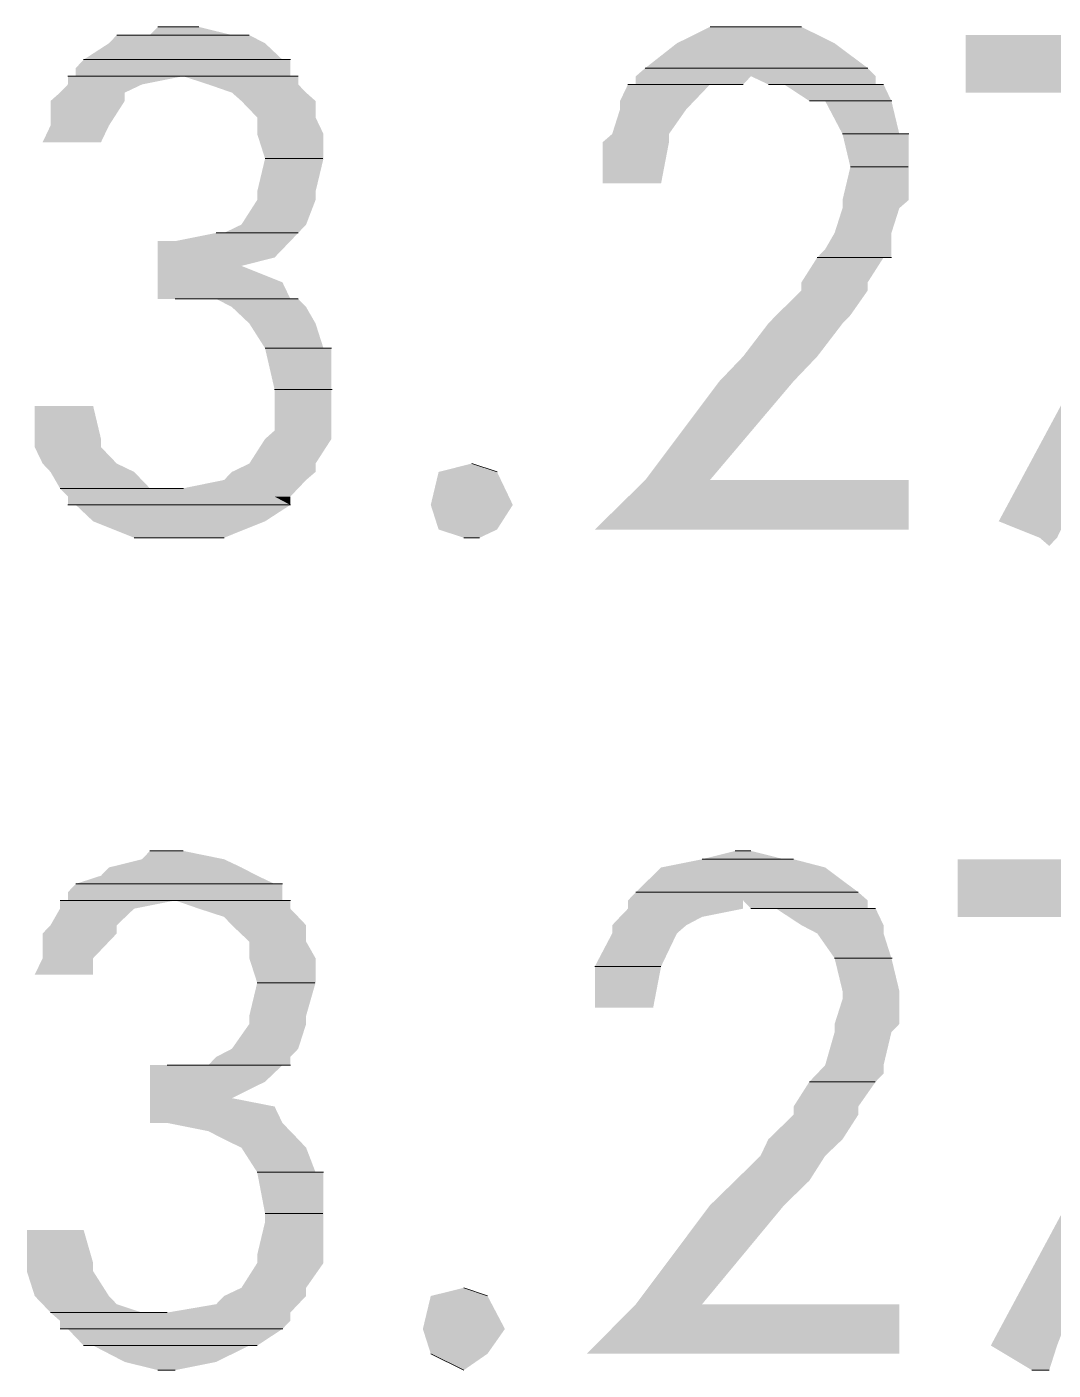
# Model space of a CAD drawing. Header units: inches. Extents: x 0.9 to 46, y 0.8 to 32.4.
# Drawn here: x 45.0942 to 45.3018, y 24.7329 to 25.0045 of the extents above; entities that cross this region are included whole.
import ezdxf

# ---------------------------------------------------------------- set-up
doc = ezdxf.new("R2010")
doc.units = ezdxf.units.IN
doc.header["$MEASUREMENT"] = 0
doc.layers.add('PDF_Geometry', color=7, linetype='Continuous')
doc.layers.add('PDF_Solid Fills', color=7, linetype='Continuous')

msp = doc.modelspace()

# ---------------------------------------------------------------- linework, layer by layer
at = {"layer": 'PDF_Geometry', "lineweight": 20}
for points in [[(45.11913, 25.00287), (45.11243, 25.00287), (45.13923, 25.00287)], [(45.11913, 25.00287), (45.13923, 25.00287)], [(45.12583, 25.00453), (45.12073, 25.00453), (45.12902, 25.00453)], [(45.2375, 25.00453), (45.2324, 25.00453), (45.2509, 25.00453)], [(45.24069, 25.00453), (45.2375, 25.00453), (45.2458, 25.00453)], [(45.2375, 25.00453), (45.2509, 25.00453)], [(45.10573, 24.9979), (45.1474, 24.9979)], [(45.10573, 24.9979), (45.14753, 24.9979)], [(45.10414, 24.99455), (45.10254, 24.99455), (45.12583, 24.99455)], [(45.10414, 24.99455), (45.12583, 24.99455)], [(45.11084, 24.99455), (45.14912, 24.99455)], [(45.11084, 24.99455), (45.14912, 24.99455)], [(45.21932, 24.9962), (45.26432, 24.9962)], [(45.21932, 24.9962), (45.26432, 24.9962)], [(45.21932, 24.9962), (45.22099, 24.9962)], [(45.21932, 24.9962), (45.26432, 24.9962)], [(45.21932, 24.9962), (45.26432, 24.9962)], [(45.21932, 24.9962), (45.2643, 24.9962)], [(45.21932, 24.9962), (45.26432, 24.9962)], [(45.2174, 24.99289), (45.21581, 24.99289), (45.2324, 24.99289)], [(45.2174, 24.99289), (45.2391, 24.99289), (45.2324, 24.99289)], [(45.2442, 24.99289), (45.2675, 24.99289)], [(45.2442, 24.99289), (45.2675, 24.99289)], [(45.2525, 24.98954), (45.26909, 24.98954)], [(45.2525, 24.98954), (45.26916, 24.98954)], [(45.2592, 24.98287), (45.27253, 24.98287)], [(45.2592, 24.98287), (45.2726, 24.98287)], [(45.14242, 24.97789), (45.15409, 24.97789)], [(45.14242, 24.97789), (45.15409, 24.97789)], [(45.26079, 24.9762), (45.27247, 24.9762)], [(45.26079, 24.9762), (45.27247, 24.9762)], [(45.13413, 24.96286), (45.13253, 24.96286), (45.14912, 24.96286)], [(45.13413, 24.96286), (45.14913, 24.96286)], [(45.25409, 24.95789), (45.26742, 24.95789)], [(45.25409, 24.95789), (45.26909, 24.95789), (45.2675, 24.95789)], [(45.12424, 24.94953), (45.14912, 24.94953)], [(45.12424, 24.94953), (45.14912, 24.94953)], [(45.14242, 24.93954), (45.15576, 24.93954)], [(45.14242, 24.93954), (45.15583, 24.93954)], [(45.14434, 24.93121), (45.156, 24.93121)], [(45.14434, 24.93121), (45.156, 24.93121)], [(45.14434, 24.93121), (45.156, 24.93121)], [(45.14434, 24.93121), (45.156, 24.93121)], [(45.18422, 24.91622), (45.18933, 24.91453), (45.18933, 24.91453)], [(45.10095, 24.91121), (45.12595, 24.91121)], [(45.10095, 24.91121), (45.12583, 24.91121)], [(45.10254, 24.90786), (45.14753, 24.90786)], [(45.10254, 24.90786), (45.14753, 24.90786)], [(45.11594, 24.90122), (45.12583, 24.90122)], [(45.11594, 24.90122), (45.13413, 24.90122), (45.12583, 24.90122)], [(45.18262, 24.90122), (45.18581, 24.90122), (45.18422, 24.90122)], [(45.12424, 24.83789), (45.11913, 24.83789), (45.12583, 24.83789)], [(45.2391, 24.83789), (45.2375, 24.83789), (45.24069, 24.83789)], [(45.2308, 24.8362), (45.24914, 24.8362)], [(45.2308, 24.8362), (45.24931, 24.8362)], [(45.10414, 24.83122), (45.1458, 24.83122)], [(45.10414, 24.83122), (45.14593, 24.83122)], [(45.2174, 24.82953), (45.26239, 24.82953)], [(45.2174, 24.82953), (45.26239, 24.82953)], [(45.2174, 24.82953), (45.22073, 24.82953)], [(45.2174, 24.82953), (45.26239, 24.82953)], [(45.2174, 24.82953), (45.26239, 24.82953)], [(45.2174, 24.82953), (45.26239, 24.82953)], [(45.2174, 24.82953), (45.26239, 24.82953)], [(45.10254, 24.82787), (45.10095, 24.82787), (45.12424, 24.82787)], [(45.10254, 24.82787), (45.11254, 24.82787)], [(45.10254, 24.82787), (45.11243, 24.82787)], [(45.10254, 24.82787), (45.12424, 24.82787)], [(45.10765, 24.82787), (45.14753, 24.82787)], [(45.10765, 24.82787), (45.14753, 24.82787)], [(45.11243, 24.82787), (45.14753, 24.82787)], [(45.11243, 24.82787), (45.14743, 24.82787)], [(45.24069, 24.82621), (45.2659, 24.82621)], [(45.24069, 24.82621), (45.2659, 24.82621)], [(45.2576, 24.81619), (45.26927, 24.81619)], [(45.2576, 24.81619), (45.26927, 24.81619)], [(45.20911, 24.81453), (45.22244, 24.81453)], [(45.20911, 24.81453), (45.22244, 24.81453)], [(45.14083, 24.81122), (45.15249, 24.81122)], [(45.14083, 24.81122), (45.15249, 24.81122)], [(45.13094, 24.79456), (45.12264, 24.79456), (45.14593, 24.79456)], [(45.13094, 24.79456), (45.14753, 24.79456), (45.14593, 24.79456)], [(45.2525, 24.79121), (45.26583, 24.79121)], [(45.2525, 24.79121), (45.26583, 24.79121)], [(45.14083, 24.7729), (45.15416, 24.7729)], [(45.14083, 24.7729), (45.15423, 24.7729)], [(45.14242, 24.76454), (45.15409, 24.76454)], [(45.14242, 24.76454), (45.15409, 24.76454)], [(45.18262, 24.74954), (45.18741, 24.74788), (45.18741, 24.74788)], [(45.09903, 24.74453), (45.12236, 24.74453)], [(45.09903, 24.74453), (45.12264, 24.74453)], [(45.10095, 24.74121), (45.14594, 24.74121)], [(45.10095, 24.74121), (45.14593, 24.74121)], [(45.10095, 24.74121), (45.14593, 24.74121)], [(45.10095, 24.74121), (45.14594, 24.74121)], [(45.14434, 24.74121), (45.14599, 24.74121)], [(45.10573, 24.73786), (45.13923, 24.73786)], [(45.10573, 24.73786), (45.14083, 24.73786), (45.13923, 24.73786)], [(45.17593, 24.73621), (45.18262, 24.73289), (45.18262, 24.73289)], [(45.12073, 24.73289), (45.12424, 24.73289), (45.12264, 24.73289)], [(45.29748, 24.73289), (45.301, 24.73289), (45.29908, 24.73289)]]:
    msp.add_lwpolyline(points, close=True, dxfattribs=at)
at = {"layer": 'PDF_Solid Fills', "lineweight": 20, "transparency": 33554559}
for points in [[(45.11243, 25.00287), (45.11084, 25.00121), (45.14242, 25.00121)], [(45.11243, 25.00287), (45.13923, 25.00287), (45.14242, 25.00121)], [(45.12073, 25.00453), (45.11913, 25.00287), (45.13572, 25.00287)], [(45.12073, 25.00453), (45.12902, 25.00453), (45.13572, 25.00287)], [(45.2324, 25.00453), (45.2257, 25.00121), (45.2576, 25.00121)], [(45.2324, 25.00453), (45.2509, 25.00453), (45.2576, 25.00121)], [(45.28408, 25.00287), (45.28408, 24.99123), (45.34917, 24.99123)], [(45.28408, 25.00287), (45.35428, 25.00287), (45.34917, 24.99123)], [(45.11084, 25.00121), (45.10573, 24.9979), (45.14593, 24.9979)], [(45.11084, 25.00121), (45.14242, 25.00121), (45.14593, 24.9979)], [(45.2257, 25.00121), (45.21932, 24.9962), (45.2643, 24.9962)], [(45.2257, 25.00121), (45.2576, 25.00121), (45.2643, 24.9962)], [(45.10573, 24.9979), (45.10414, 24.9962), (45.14753, 24.9962)], [(45.10573, 24.9979), (45.14753, 24.9979), (45.14753, 24.9962)], [(45.10254, 24.99455), (45.10254, 24.99289), (45.11754, 24.99289)], [(45.10254, 24.99455), (45.12583, 24.99455), (45.11754, 24.99289)], [(45.10414, 24.9962), (45.10414, 24.99455), (45.11084, 24.99455)], [(45.10414, 24.9962), (45.11084, 24.99455), (45.14753, 24.99455)], [(45.10414, 24.9962), (45.14753, 24.9962), (45.14753, 24.99455)], [(45.12583, 24.99455), (45.13094, 24.99289), (45.14912, 24.99289)], [(45.12583, 24.99455), (45.14912, 24.99455), (45.14912, 24.99289)], [(45.21932, 24.9962), (45.2174, 24.99455), (45.24069, 24.99455)], [(45.2174, 24.99455), (45.2174, 24.99289), (45.2391, 24.99289)], [(45.2174, 24.99455), (45.24069, 24.99455), (45.2391, 24.99289)], [(45.21932, 24.9962), (45.22091, 24.9962), (45.24069, 24.99455)], [(45.22091, 24.9962), (45.24069, 24.99455), (45.2659, 24.99455)], [(45.22091, 24.9962), (45.2643, 24.9962), (45.2659, 24.99455)], [(45.24069, 24.99455), (45.2442, 24.99289), (45.2659, 24.99289)], [(45.24069, 24.99455), (45.2659, 24.99455), (45.2659, 24.99289)], [(45.10254, 24.99289), (45.10095, 24.99123), (45.11403, 24.99123)], [(45.10254, 24.99289), (45.11754, 24.99289), (45.11403, 24.99123)], [(45.13094, 24.99289), (45.13572, 24.99123), (45.15072, 24.99123)], [(45.13094, 24.99289), (45.14912, 24.99289), (45.15072, 24.99123)], [(45.21581, 24.99289), (45.21421, 24.98954), (45.22921, 24.98954)], [(45.21581, 24.99289), (45.2324, 24.99289), (45.22921, 24.98954)], [(45.24739, 24.99289), (45.2525, 24.98954), (45.26909, 24.98954)], [(45.24739, 24.99289), (45.2675, 24.99289), (45.26909, 24.98954)], [(45.10095, 24.99123), (45.09903, 24.98954), (45.11403, 24.98954)], [(45.09903, 24.98954), (45.09903, 24.98456), (45.11084, 24.98456)], [(45.09903, 24.98954), (45.11403, 24.98954), (45.11084, 24.98456)], [(45.10095, 24.99123), (45.11403, 24.99123), (45.11403, 24.98954)], [(45.13572, 24.99123), (45.13764, 24.98954), (45.15263, 24.98954)], [(45.13572, 24.99123), (45.15072, 24.99123), (45.15263, 24.98954)], [(45.13764, 24.98954), (45.14083, 24.98622), (45.15263, 24.98622)], [(45.13764, 24.98954), (45.15263, 24.98954), (45.15263, 24.98622)], [(45.21421, 24.98954), (45.21421, 24.98788), (45.22761, 24.98788)], [(45.21421, 24.98954), (45.22921, 24.98954), (45.22761, 24.98788)], [(45.25569, 24.98954), (45.2592, 24.98287), (45.27069, 24.98287)], [(45.25569, 24.98954), (45.26909, 24.98954), (45.27069, 24.98287)], [(45.33737, 24.99123), (45.29079, 24.90454), (45.30419, 24.90454)], [(45.14083, 24.98622), (45.14083, 24.98287), (45.15423, 24.98287)], [(45.14083, 24.98622), (45.15263, 24.98622), (45.15423, 24.98287)], [(45.21421, 24.98788), (45.21262, 24.98287), (45.2241, 24.98287)], [(45.21421, 24.98788), (45.22761, 24.98788), (45.2241, 24.98287)], [(45.09903, 24.98456), (45.09744, 24.98121), (45.10924, 24.98121)], [(45.09903, 24.98456), (45.11084, 24.98456), (45.10924, 24.98121)], [(45.14083, 24.98287), (45.14242, 24.97789), (45.15423, 24.97789)], [(45.14083, 24.98287), (45.15423, 24.98287), (45.15423, 24.97789)], [(45.21262, 24.98287), (45.2107, 24.98121), (45.2241, 24.98121)], [(45.2107, 24.98121), (45.2107, 24.97288), (45.22251, 24.97288)], [(45.2107, 24.98121), (45.2241, 24.98121), (45.22251, 24.97288)], [(45.21262, 24.98287), (45.2241, 24.98287), (45.2241, 24.98121)], [(45.2592, 24.98287), (45.26079, 24.9762), (45.2726, 24.9762)], [(45.2592, 24.98287), (45.2726, 24.98287), (45.2726, 24.9762)], [(45.14242, 24.97789), (45.14083, 24.97122), (45.15263, 24.97122)], [(45.14242, 24.97789), (45.15423, 24.97789), (45.15263, 24.97122)], [(45.26079, 24.9762), (45.2592, 24.96953), (45.2726, 24.96953)], [(45.26079, 24.9762), (45.2726, 24.9762), (45.2726, 24.96953)], [(45.14083, 24.96953), (45.13764, 24.96455), (45.15072, 24.96455)], [(45.14083, 24.97122), (45.14083, 24.96953), (45.15263, 24.96953)], [(45.14083, 24.97122), (45.15263, 24.97122), (45.15263, 24.96953)], [(45.14083, 24.96953), (45.15263, 24.96953), (45.15072, 24.96455)], [(45.2592, 24.96953), (45.2592, 24.96787), (45.27069, 24.96787)], [(45.2592, 24.96953), (45.2726, 24.96953), (45.27069, 24.96787)], [(45.2592, 24.96787), (45.2576, 24.96286), (45.26909, 24.96286)], [(45.2592, 24.96787), (45.27069, 24.96787), (45.26909, 24.96286)], [(45.13764, 24.96455), (45.13413, 24.96286), (45.14912, 24.96286)], [(45.13764, 24.96455), (45.15072, 24.96455), (45.14912, 24.96286)], [(45.13253, 24.96286), (45.12424, 24.9612), (45.14753, 24.9612)], [(45.13253, 24.96286), (45.14912, 24.96286), (45.14753, 24.9612)], [(45.2576, 24.96286), (45.25569, 24.95955), (45.26909, 24.95955)], [(45.2576, 24.96286), (45.26909, 24.96286), (45.26909, 24.95955)], [(45.12073, 24.9612), (45.12073, 24.95789), (45.14434, 24.95789)], [(45.12073, 24.9612), (45.14753, 24.9612), (45.14434, 24.95789)], [(45.25569, 24.95955), (45.25409, 24.95789), (45.26909, 24.95789)], [(45.25569, 24.95955), (45.26909, 24.95955), (45.26909, 24.95789)], [(45.12073, 24.95789), (45.12073, 24.95619), (45.13764, 24.95619)], [(45.12073, 24.95789), (45.14434, 24.95789), (45.13764, 24.95619)], [(45.12073, 24.95619), (45.12073, 24.95288), (45.14593, 24.95288)], [(45.12073, 24.95619), (45.13764, 24.95619), (45.14593, 24.95288)], [(45.25409, 24.95789), (45.2509, 24.95288), (45.2643, 24.95288)], [(45.25409, 24.95789), (45.2675, 24.95789), (45.2643, 24.95288)], [(45.12073, 24.95288), (45.12073, 24.94953), (45.14753, 24.94953)], [(45.12073, 24.95288), (45.14593, 24.95288), (45.14753, 24.94953)], [(45.2509, 24.95122), (45.2458, 24.94621), (45.26079, 24.94621)], [(45.2509, 24.95288), (45.2509, 24.95122), (45.2643, 24.95122)], [(45.2509, 24.95288), (45.2643, 24.95288), (45.2643, 24.95122)], [(45.2509, 24.95122), (45.2643, 24.95122), (45.26079, 24.94621)], [(45.13253, 24.94953), (45.13572, 24.94787), (45.15072, 24.94787)], [(45.13253, 24.94953), (45.14912, 24.94953), (45.15072, 24.94787)], [(45.13572, 24.94787), (45.13923, 24.94455), (45.15263, 24.94455)], [(45.13572, 24.94787), (45.15072, 24.94787), (45.15263, 24.94455)], [(45.2458, 24.94621), (45.2442, 24.94455), (45.2592, 24.94455)], [(45.2458, 24.94621), (45.26079, 24.94621), (45.2592, 24.94455)], [(45.13923, 24.94455), (45.14242, 24.93954), (45.15423, 24.93954)], [(45.13923, 24.94455), (45.15263, 24.94455), (45.15423, 24.93954)], [(45.2442, 24.94455), (45.2391, 24.93788), (45.25409, 24.93788)], [(45.2442, 24.94455), (45.2592, 24.94455), (45.25409, 24.93788)], [(45.14242, 24.93954), (45.14434, 24.93121), (45.15583, 24.93121)], [(45.14242, 24.93954), (45.15583, 24.93954), (45.15583, 24.93121)], [(45.2391, 24.93788), (45.23431, 24.93287), (45.24931, 24.93287)], [(45.2391, 24.93788), (45.25409, 24.93788), (45.24931, 24.93287)], [(45.23431, 24.93287), (45.21932, 24.9129), (45.2324, 24.9129)], [(45.23431, 24.93287), (45.24931, 24.93287), (45.2324, 24.9129)], [(45.14434, 24.93121), (45.14434, 24.92289), (45.15583, 24.92289)], [(45.14434, 24.93121), (45.15583, 24.93121), (45.15583, 24.92289)], [(45.09584, 24.92786), (45.09584, 24.92119), (45.10924, 24.92119)], [(45.09584, 24.92786), (45.10765, 24.92786), (45.10924, 24.92119)], [(45.09584, 24.92119), (45.09584, 24.91954), (45.10924, 24.91954)], [(45.09584, 24.92119), (45.10924, 24.92119), (45.10924, 24.91954)], [(45.14242, 24.92119), (45.13923, 24.91622), (45.15263, 24.91622)], [(45.14434, 24.92289), (45.14242, 24.92119), (45.15583, 24.92119)], [(45.14242, 24.92119), (45.15583, 24.92119), (45.15263, 24.91622)], [(45.14434, 24.92289), (45.15583, 24.92289), (45.15583, 24.92119)], [(45.09584, 24.91954), (45.09744, 24.91622), (45.11243, 24.91622)], [(45.09584, 24.91954), (45.10924, 24.91954), (45.11243, 24.91622)], [(45.09744, 24.91622), (45.09903, 24.91453), (45.11594, 24.91453)], [(45.09744, 24.91622), (45.11243, 24.91622), (45.11594, 24.91453)], [(45.13923, 24.91622), (45.13572, 24.91453), (45.15263, 24.91453)], [(45.13923, 24.91622), (45.15263, 24.91622), (45.15263, 24.91453)], [(45.18422, 24.91622), (45.17752, 24.91453), (45.18933, 24.91453)], [(45.09903, 24.91453), (45.10095, 24.91121), (45.11913, 24.91121)], [(45.09903, 24.91453), (45.11594, 24.91453), (45.11913, 24.91121)], [(45.13413, 24.9129), (45.12583, 24.91121), (45.14912, 24.91121)], [(45.13572, 24.91453), (45.13413, 24.9129), (45.15072, 24.9129)], [(45.13413, 24.9129), (45.15072, 24.9129), (45.14912, 24.91121)], [(45.13572, 24.91453), (45.15263, 24.91453), (45.15072, 24.9129)], [(45.17752, 24.91453), (45.17593, 24.90786), (45.19252, 24.90786)], [(45.17752, 24.91453), (45.18933, 24.91453), (45.19252, 24.90786)], [(45.21932, 24.9129), (45.20911, 24.90288), (45.2726, 24.90288)], [(45.21932, 24.9129), (45.2726, 24.9129), (45.2726, 24.90288)], [(45.10095, 24.91121), (45.10254, 24.90955), (45.14434, 24.90955)], [(45.10095, 24.91121), (45.12583, 24.91121), (45.14434, 24.90955)], [(45.12583, 24.91121), (45.14434, 24.90955), (45.14753, 24.90955)], [(45.12583, 24.91121), (45.14912, 24.91121), (45.14753, 24.90955)], [(45.10254, 24.90955), (45.10254, 24.90786), (45.14753, 24.90786)], [(45.10254, 24.90955), (45.14434, 24.90955), (45.14753, 24.90786)], [(45.10414, 24.90786), (45.10765, 24.90454), (45.14242, 24.90454)], [(45.10414, 24.90786), (45.14753, 24.90786), (45.14242, 24.90454)], [(45.14434, 24.90955), (45.14753, 24.90955), (45.14753, 24.90786)], [(45.17593, 24.90786), (45.17752, 24.90288), (45.18933, 24.90288)], [(45.17593, 24.90786), (45.19252, 24.90786), (45.18933, 24.90288)], [(45.10765, 24.90454), (45.11594, 24.90122), (45.13413, 24.90122)], [(45.10765, 24.90454), (45.14242, 24.90454), (45.13413, 24.90122)], [(45.29079, 24.90454), (45.29908, 24.90122), (45.30259, 24.90122)], [(45.29079, 24.90454), (45.30419, 24.90454), (45.30259, 24.90122)], [(45.17752, 24.90288), (45.18262, 24.90122), (45.18581, 24.90122)], [(45.17752, 24.90288), (45.18933, 24.90288), (45.18581, 24.90122)], [(45.29908, 24.90122), (45.30259, 24.90122), (45.301, 24.89956)], [(45.11913, 24.83789), (45.11754, 24.8362), (45.13413, 24.8362)], [(45.11913, 24.83789), (45.12583, 24.83789), (45.13413, 24.8362)], [(45.2375, 24.83789), (45.2308, 24.8362), (45.24739, 24.8362)], [(45.2375, 24.83789), (45.24069, 24.83789), (45.24739, 24.8362)], [(45.11084, 24.83454), (45.10924, 24.83288), (45.14083, 24.83288)], [(45.11754, 24.8362), (45.11084, 24.83454), (45.13764, 24.83454)], [(45.11084, 24.83454), (45.13764, 24.83454), (45.14083, 24.83288)], [(45.11754, 24.8362), (45.13413, 24.8362), (45.13764, 24.83454)], [(45.22251, 24.83454), (45.2174, 24.82953), (45.26239, 24.82953)], [(45.2308, 24.8362), (45.22251, 24.83454), (45.25569, 24.83454)], [(45.22251, 24.83454), (45.25569, 24.83454), (45.26239, 24.82953)], [(45.2308, 24.8362), (45.24931, 24.8362), (45.25569, 24.83454)], [(45.28249, 24.8362), (45.28249, 24.82455), (45.34758, 24.82455)], [(45.28249, 24.8362), (45.35236, 24.8362), (45.34758, 24.82455)], [(45.10414, 24.83122), (45.10254, 24.82953), (45.14593, 24.82953)], [(45.10924, 24.83288), (45.10414, 24.83122), (45.14434, 24.83122)], [(45.10414, 24.83122), (45.14593, 24.83122), (45.14593, 24.82953)], [(45.10924, 24.83288), (45.14083, 24.83288), (45.14434, 24.83122)], [(45.10254, 24.82953), (45.10254, 24.82787), (45.10765, 24.82787)], [(45.10254, 24.82953), (45.10765, 24.82787), (45.14593, 24.82787)], [(45.10254, 24.82953), (45.14593, 24.82953), (45.14593, 24.82787)], [(45.2174, 24.82953), (45.21581, 24.82787), (45.2391, 24.82787)], [(45.2174, 24.82953), (45.22091, 24.82953), (45.2391, 24.82787)], [(45.22091, 24.82953), (45.2391, 24.82787), (45.2643, 24.82787)], [(45.22091, 24.82953), (45.26239, 24.82953), (45.2643, 24.82787)], [(45.10095, 24.82621), (45.09903, 24.82286), (45.11243, 24.82286)], [(45.10095, 24.82787), (45.10095, 24.82621), (45.11594, 24.82621)], [(45.10095, 24.82787), (45.12424, 24.82787), (45.11594, 24.82621)], [(45.10095, 24.82621), (45.11594, 24.82621), (45.11243, 24.82286)], [(45.12424, 24.82787), (45.12902, 24.82621), (45.14753, 24.82621)], [(45.12424, 24.82787), (45.14753, 24.82787), (45.14753, 24.82621)], [(45.12902, 24.82621), (45.13413, 24.82455), (45.14912, 24.82455)], [(45.12902, 24.82621), (45.14753, 24.82621), (45.14912, 24.82455)], [(45.21581, 24.82621), (45.21421, 24.82455), (45.2308, 24.82455)], [(45.21581, 24.82787), (45.21581, 24.82621), (45.2391, 24.82621)], [(45.21581, 24.82787), (45.2391, 24.82787), (45.2391, 24.82621)], [(45.21581, 24.82621), (45.2391, 24.82621), (45.2308, 24.82455)], [(45.2391, 24.82787), (45.24069, 24.82621), (45.2643, 24.82621)], [(45.2391, 24.82787), (45.2643, 24.82787), (45.2643, 24.82621)], [(45.2458, 24.82621), (45.2509, 24.82286), (45.2675, 24.82286)], [(45.2458, 24.82621), (45.2659, 24.82621), (45.2675, 24.82286)], [(45.09903, 24.82286), (45.09744, 24.8212), (45.11243, 24.8212)], [(45.09903, 24.82286), (45.11243, 24.82286), (45.11243, 24.8212)], [(45.13413, 24.82455), (45.13572, 24.82286), (45.15072, 24.82286)], [(45.13413, 24.82455), (45.14912, 24.82455), (45.15072, 24.82286)], [(45.13572, 24.82286), (45.13923, 24.81954), (45.15072, 24.81954)], [(45.13572, 24.82286), (45.15072, 24.82286), (45.15072, 24.81954)], [(45.21421, 24.82455), (45.21262, 24.82286), (45.22761, 24.82286)], [(45.21262, 24.82286), (45.21262, 24.8212), (45.2257, 24.8212)], [(45.21262, 24.82286), (45.22761, 24.82286), (45.2257, 24.8212)], [(45.21421, 24.82455), (45.2308, 24.82455), (45.22761, 24.82286)], [(45.2509, 24.82286), (45.25409, 24.8212), (45.2675, 24.8212)], [(45.2509, 24.82286), (45.2675, 24.82286), (45.2675, 24.8212)], [(45.33577, 24.82455), (45.28919, 24.73786), (45.30259, 24.73786)], [(45.09744, 24.8212), (45.09744, 24.81619), (45.10765, 24.81619)], [(45.09744, 24.8212), (45.11243, 24.8212), (45.10765, 24.81619)], [(45.21262, 24.8212), (45.20911, 24.81453), (45.22251, 24.81453)], [(45.21262, 24.8212), (45.2257, 24.8212), (45.22251, 24.81453)], [(45.25409, 24.8212), (45.2576, 24.81619), (45.26909, 24.81619)], [(45.25409, 24.8212), (45.2675, 24.8212), (45.26909, 24.81619)], [(45.13923, 24.81954), (45.13923, 24.81619), (45.15263, 24.81619)], [(45.13923, 24.81954), (45.15072, 24.81954), (45.15263, 24.81619)], [(45.09744, 24.81619), (45.09584, 24.81287), (45.10765, 24.81287)], [(45.09744, 24.81619), (45.10765, 24.81619), (45.10765, 24.81287)], [(45.13923, 24.81619), (45.14083, 24.81122), (45.15263, 24.81122)], [(45.13923, 24.81619), (45.15263, 24.81619), (45.15263, 24.81122)], [(45.2576, 24.81619), (45.2592, 24.80956), (45.27069, 24.80956)], [(45.2576, 24.81619), (45.26909, 24.81619), (45.27069, 24.80956)], [(45.20911, 24.81453), (45.20911, 24.80621), (45.22091, 24.80621)], [(45.20911, 24.81453), (45.22251, 24.81453), (45.22091, 24.80621)], [(45.14083, 24.81122), (45.13923, 24.80455), (45.15072, 24.80455)], [(45.14083, 24.81122), (45.15263, 24.81122), (45.15072, 24.80455)], [(45.2592, 24.80956), (45.2592, 24.8079), (45.27069, 24.8079)], [(45.2592, 24.80956), (45.27069, 24.80956), (45.27069, 24.8079)], [(45.2592, 24.8079), (45.2576, 24.80289), (45.27069, 24.80289)], [(45.2592, 24.8079), (45.27069, 24.8079), (45.27069, 24.80289)], [(45.13923, 24.80455), (45.13923, 24.80289), (45.15072, 24.80289)], [(45.13923, 24.80455), (45.15072, 24.80455), (45.15072, 24.80289)], [(45.13923, 24.80289), (45.13572, 24.79788), (45.14912, 24.79788)], [(45.13923, 24.80289), (45.15072, 24.80289), (45.14912, 24.79788)], [(45.2576, 24.80123), (45.25569, 24.79456), (45.2675, 24.79456)], [(45.2576, 24.80289), (45.2576, 24.80123), (45.26909, 24.80123)], [(45.2576, 24.80289), (45.27069, 24.80289), (45.26909, 24.80123)], [(45.2576, 24.80123), (45.26909, 24.80123), (45.2675, 24.79456)], [(45.13253, 24.79622), (45.13094, 24.79456), (45.14753, 24.79456)], [(45.13572, 24.79788), (45.13253, 24.79622), (45.14753, 24.79622)], [(45.13253, 24.79622), (45.14753, 24.79622), (45.14753, 24.79456)], [(45.13572, 24.79788), (45.14912, 24.79788), (45.14753, 24.79622)], [(45.11913, 24.79456), (45.11913, 24.79121), (45.14242, 24.79121)], [(45.11913, 24.79456), (45.14593, 24.79456), (45.14242, 24.79121)], [(45.25569, 24.79456), (45.25409, 24.79287), (45.2675, 24.79287)], [(45.25569, 24.79456), (45.2675, 24.79456), (45.2675, 24.79287)], [(45.11913, 24.79121), (45.11913, 24.78789), (45.13572, 24.78789)], [(45.11913, 24.79121), (45.14242, 24.79121), (45.13572, 24.78789)], [(45.2525, 24.79121), (45.24931, 24.7862), (45.26239, 24.7862)], [(45.25409, 24.79287), (45.2525, 24.79121), (45.2659, 24.79121)], [(45.2525, 24.79121), (45.2659, 24.79121), (45.26239, 24.7862)], [(45.25409, 24.79287), (45.2675, 24.79287), (45.2659, 24.79121)], [(45.11913, 24.78789), (45.11913, 24.7862), (45.14434, 24.7862)], [(45.11913, 24.78789), (45.13572, 24.78789), (45.14434, 24.7862)], [(45.11913, 24.7862), (45.11913, 24.78288), (45.14593, 24.78288)], [(45.11913, 24.7862), (45.14434, 24.7862), (45.14593, 24.78288)], [(45.24931, 24.7862), (45.24931, 24.78454), (45.26239, 24.78454)], [(45.24931, 24.7862), (45.26239, 24.7862), (45.26239, 24.78454)], [(45.12264, 24.78288), (45.13094, 24.78122), (45.14753, 24.78122)], [(45.12264, 24.78288), (45.14593, 24.78288), (45.14753, 24.78122)], [(45.24931, 24.78454), (45.2442, 24.77957), (45.2592, 24.77957)], [(45.24931, 24.78454), (45.26239, 24.78454), (45.2592, 24.77957)], [(45.13094, 24.78122), (45.13413, 24.77957), (45.14912, 24.77957)], [(45.13094, 24.78122), (45.14753, 24.78122), (45.14912, 24.77957)], [(45.13413, 24.77957), (45.13764, 24.77787), (45.15072, 24.77787)], [(45.13413, 24.77957), (45.14912, 24.77957), (45.15072, 24.77787)], [(45.2442, 24.77957), (45.24261, 24.77622), (45.25569, 24.77622)], [(45.2442, 24.77957), (45.2592, 24.77957), (45.25569, 24.77622)], [(45.13764, 24.77787), (45.14083, 24.7729), (45.15263, 24.7729)], [(45.13764, 24.77787), (45.15072, 24.77787), (45.15263, 24.7729)], [(45.24261, 24.77622), (45.2375, 24.77121), (45.2525, 24.77121)], [(45.24261, 24.77622), (45.25569, 24.77622), (45.2525, 24.77121)], [(45.14083, 24.7729), (45.14242, 24.76454), (45.15423, 24.76454)], [(45.14083, 24.7729), (45.15423, 24.7729), (45.15423, 24.76454)], [(45.2375, 24.77121), (45.2324, 24.76623), (45.24739, 24.76623)], [(45.2375, 24.77121), (45.2525, 24.77121), (45.24739, 24.76623)], [(45.2324, 24.76623), (45.2174, 24.74622), (45.2308, 24.74622)], [(45.2324, 24.76623), (45.24739, 24.76623), (45.2308, 24.74622)], [(45.14242, 24.76454), (45.14242, 24.76288), (45.15423, 24.76288)], [(45.14242, 24.76454), (45.15423, 24.76454), (45.15423, 24.76288)], [(45.09424, 24.76122), (45.09424, 24.75455), (45.10765, 24.75455)], [(45.09424, 24.76122), (45.10573, 24.76122), (45.10765, 24.75455)], [(45.14242, 24.76288), (45.14083, 24.75621), (45.15423, 24.75621)], [(45.14242, 24.76288), (45.15423, 24.76288), (45.15423, 24.75621)], [(45.14083, 24.75621), (45.14083, 24.75455), (45.15423, 24.75455)], [(45.14083, 24.75621), (45.15423, 24.75621), (45.15423, 24.75455)], [(45.09424, 24.75455), (45.09424, 24.75289), (45.10765, 24.75289)], [(45.09424, 24.75455), (45.10765, 24.75455), (45.10765, 24.75289)], [(45.09424, 24.75289), (45.09584, 24.74788), (45.11084, 24.74788)], [(45.09424, 24.75289), (45.10765, 24.75289), (45.11084, 24.74788)], [(45.14083, 24.75455), (45.13764, 24.74954), (45.15072, 24.74954)], [(45.14083, 24.75455), (45.15423, 24.75455), (45.15072, 24.74954)], [(45.13764, 24.74954), (45.13413, 24.74788), (45.15072, 24.74788)], [(45.13764, 24.74954), (45.15072, 24.74954), (45.15072, 24.74788)], [(45.18262, 24.74954), (45.17593, 24.74788), (45.18741, 24.74788)], [(45.09584, 24.74788), (45.09744, 24.74622), (45.11243, 24.74622)], [(45.09584, 24.74788), (45.11084, 24.74788), (45.11243, 24.74622)], [(45.13413, 24.74788), (45.13253, 24.74622), (45.14912, 24.74622)], [(45.13413, 24.74788), (45.15072, 24.74788), (45.14912, 24.74622)], [(45.17593, 24.74788), (45.17433, 24.74121), (45.19092, 24.74121)], [(45.17593, 24.74788), (45.18741, 24.74788), (45.19092, 24.74121)], [(45.09744, 24.74622), (45.09903, 24.74453), (45.11754, 24.74453)], [(45.09744, 24.74622), (45.11243, 24.74622), (45.11754, 24.74453)], [(45.09903, 24.74453), (45.10095, 24.74287), (45.13413, 24.74287)], [(45.09903, 24.74453), (45.12264, 24.74453), (45.13413, 24.74287)], [(45.13253, 24.74622), (45.12264, 24.74453), (45.14753, 24.74453)], [(45.12264, 24.74453), (45.13413, 24.74287), (45.14753, 24.74287)], [(45.12264, 24.74453), (45.14753, 24.74453), (45.14753, 24.74287)], [(45.13253, 24.74622), (45.14912, 24.74622), (45.14753, 24.74453)], [(45.2174, 24.74622), (45.20751, 24.73621), (45.27069, 24.73621)], [(45.2174, 24.74622), (45.27069, 24.74622), (45.27069, 24.73621)], [(45.10095, 24.74287), (45.10095, 24.74121), (45.14434, 24.74121)], [(45.10095, 24.74287), (45.13413, 24.74287), (45.14434, 24.74121)], [(45.13413, 24.74287), (45.14434, 24.74121), (45.14593, 24.74121)], [(45.13413, 24.74287), (45.14753, 24.74287), (45.14593, 24.74121)], [(45.10254, 24.74121), (45.10573, 24.73786), (45.14083, 24.73786)], [(45.10254, 24.74121), (45.14593, 24.74121), (45.14083, 24.73786)], [(45.17433, 24.74121), (45.17593, 24.73621), (45.18741, 24.73621)], [(45.17433, 24.74121), (45.19092, 24.74121), (45.18741, 24.73621)], [(45.10765, 24.73786), (45.11403, 24.73455), (45.13253, 24.73455)], [(45.10765, 24.73786), (45.13923, 24.73786), (45.13253, 24.73455)], [(45.17593, 24.73621), (45.18741, 24.73621), (45.18262, 24.73289)], [(45.28919, 24.73786), (45.29748, 24.73289), (45.301, 24.73289)], [(45.28919, 24.73786), (45.30259, 24.73786), (45.301, 24.73289)], [(45.11403, 24.73455), (45.12073, 24.73289), (45.12424, 24.73289)], [(45.11403, 24.73455), (45.13253, 24.73455), (45.12424, 24.73289)]]:
    msp.add_solid(points, dxfattribs=at)

doc.saveas('drawing.dxf')
